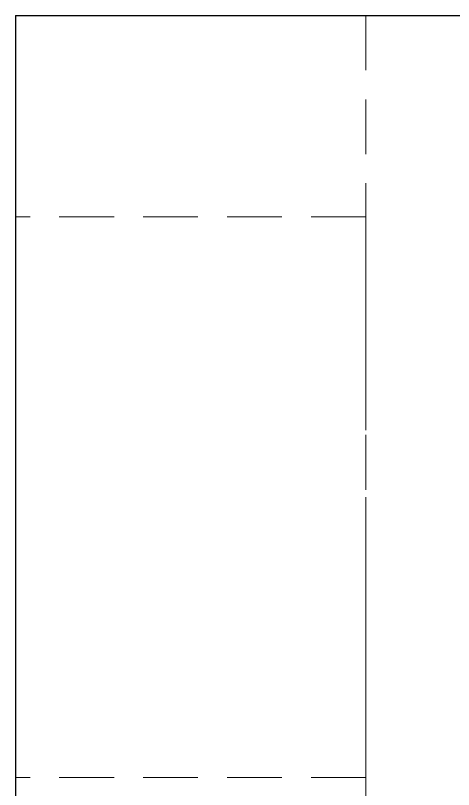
# Paper-space layout '02_PAGE' of a CAD drawing. Header units: millimetres. Extents: x 8 to 412, y 8 to 289.
# Drawn here: x 215.22 to 227.22, y 216.99 to 238.2 of the extents above; entities that cross this region are included whole.
import ezdxf

# ---------------------------------------------------------------- set-up
doc = ezdxf.new("R2010")
doc.units = ezdxf.units.MM
doc.linetypes.add('S45_HIDDEN', pattern=[2.3, 1.5, -0.8])
doc.layers.add('HIDDEN', color=7, linetype='S45_HIDDEN', lineweight=13)
doc.layers.add('VISIBLE', color=7, linetype='CONTINUOUS', lineweight=25)

psp = doc.layouts.new('02_PAGE')

# ---------------------------------------------------------------- linework, layer by layer
at = {"layer": 'HIDDEN'}
for points in [[(239.222, 238.2), (224.822, 238.2)], [(224.822, 238.2), (224.822, 225)], [(215.222, 232.68), (215.222, 232.487), (215.222, 231.919), (215.222, 231.004), (215.222, 229.788), (215.222, 228.332), (215.222, 226.709), (215.222, 225), (215.222, 223.291), (215.222, 221.668), (215.222, 220.212), (215.222, 218.996), (215.222, 218.081), (215.222, 217.513), (215.222, 217.32)], [(224.822, 232.68), (215.222, 232.68)], [(224.822, 232.68), (224.822, 232.487), (224.822, 231.919), (224.822, 231.004), (224.822, 229.788), (224.822, 228.332), (224.822, 226.709), (224.822, 225), (224.822, 223.291), (224.822, 221.668), (224.822, 220.212), (224.822, 218.996), (224.822, 218.081), (224.822, 217.513), (224.822, 217.32)], [(224.822, 225), (224.822, 223.488), (224.822, 221.996), (224.822, 220.541), (224.822, 219.143), (224.822, 217.818), (224.822, 216.583), (224.822, 215.454), (224.822, 214.445), (224.822, 213.569), (224.822, 212.837), (224.822, 212.258), (224.822, 211.838), (224.822, 211.585), (224.822, 211.5)], [(224.822, 217.32), (215.222, 217.32)]]:
    psp.add_lwpolyline(points, dxfattribs=at)
at = {"layer": 'VISIBLE'}
for points in [[(215.222, 238.2), (215.222, 151.8)], [(215.222, 238.2), (239.222, 238.2)]]:
    psp.add_lwpolyline(points, dxfattribs=at)

doc.saveas('drawing.dxf')
